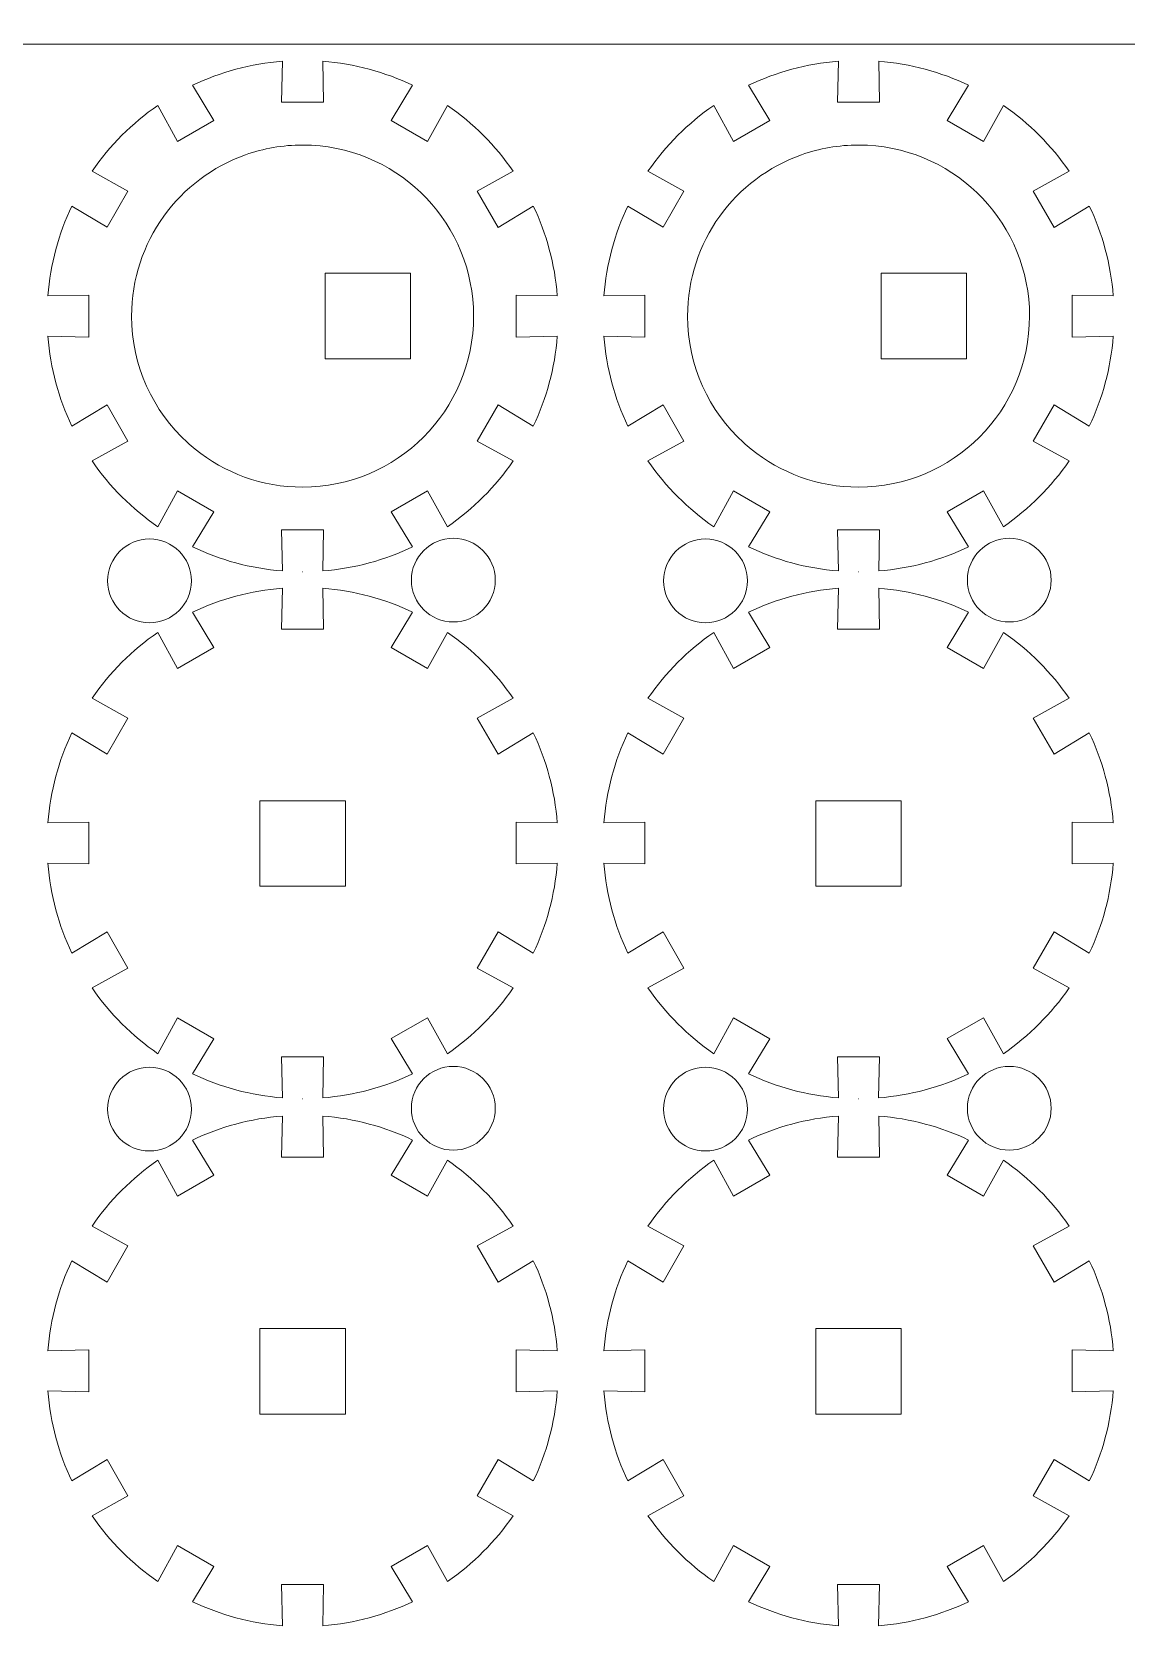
# Model space of a CAD drawing. Header units: centimetres. Extents: x -226 to -75, y 0 to 222.
# Drawn here: x -209.18 to -202.78, y 93 to 102.32 of the extents above; entities that cross this region are included whole.
import ezdxf

# ---------------------------------------------------------------- set-up
doc = ezdxf.new("R2010")
doc.units = ezdxf.units.CM
doc.header["$MEASUREMENT"] = 0
doc.layers.add('layer 1', color=7, linetype='Continuous')

msp = doc.modelspace()

# ---------------------------------------------------------------- linework, layer by layer
at = {"layer": 'layer 1', "color": 250, "lineweight": 20}
for points in [[(-225.83724, 102.24642), (-175.83724, 102.24642), (-175.83724, 132.24642), (-225.83724, 132.24642), (-225.83724, 102.24642)], [(-225.83724, 72.24642), (-175.83724, 72.24642), (-175.83724, 102.24642), (-225.83724, 102.24642), (-225.83724, 72.24642)]]:
    msp.add_lwpolyline(points, close=True, dxfattribs=at)
at = {"layer": 'layer 1', "color": 242, "lineweight": 9}
for points, knots in [([(-206.57462, 99.92507), (-206.57462, 99.92507), (-206.45211, 100.1373), (-206.45211, 100.1373), (-206.45211, 100.1373), (-206.45211, 100.1373), (-206.24622, 100.0127), (-206.24622, 100.0127), (-206.24622, 100.0127), (-206.16918, 100.1741), (-206.12056, 100.35144), (-206.10599, 100.53845), (-206.10599, 100.53845), (-206.10599, 100.53845), (-206.34595, 100.53361), (-206.34595, 100.53361), (-206.34595, 100.53361), (-206.34595, 100.53361), (-206.34595, 100.77862), (-206.34595, 100.77862), (-206.34595, 100.77862), (-206.34595, 100.77862), (-206.10599, 100.77368), (-206.10599, 100.77368), (-206.10599, 100.77368), (-206.12056, 100.96065), (-206.16914, 101.1381), (-206.24619, 101.29946), (-206.24619, 101.29946), (-206.24619, 101.29946), (-206.45214, 101.17489), (-206.45214, 101.17489), (-206.45214, 101.17489), (-206.45214, 101.17489), (-206.57466, 101.38709), (-206.57466, 101.38709), (-206.57466, 101.38709), (-206.57466, 101.38709), (-206.36409, 101.50294), (-206.36409, 101.50294), (-206.36409, 101.50294), (-206.4678, 101.65347), (-206.59833, 101.78396), (-206.74883, 101.88768), (-206.74883, 101.88768), (-206.74883, 101.88768), (-206.86478, 101.67718), (-206.86478, 101.67718), (-206.86478, 101.67718), (-206.86478, 101.67718), (-207.07695, 101.7997), (-207.07695, 101.7997), (-207.07695, 101.7997), (-207.07695, 101.7997), (-206.95231, 102.00558), (-206.95231, 102.00558), (-206.95231, 102.00558), (-207.11367, 102.08266), (-207.29112, 102.13131), (-207.47809, 102.14584), (-207.47809, 102.14584), (-207.47809, 102.14584), (-207.47326, 101.90592), (-207.47326, 101.90592), (-207.47326, 101.90592), (-207.47326, 101.90592), (-207.71822, 101.90592), (-207.71822, 101.90592), (-207.71822, 101.90592), (-207.71822, 101.90592), (-207.71332, 102.14584), (-207.71332, 102.14584), (-207.71332, 102.14584), (-207.90033, 102.13131), (-208.07771, 102.08266), (-208.2391, 102.00565), (-208.2391, 102.00565), (-208.2391, 102.00565), (-208.11454, 101.79977), (-208.11454, 101.79977), (-208.11454, 101.79977), (-208.11454, 101.79977), (-208.32673, 101.67725), (-208.32673, 101.67725), (-208.32673, 101.67725), (-208.32673, 101.67725), (-208.44258, 101.88775), (-208.44258, 101.88775), (-208.44258, 101.88775), (-208.59311, 101.78403), (-208.72364, 101.65347), (-208.82732, 101.50301), (-208.82732, 101.50301), (-208.82732, 101.50301), (-208.61689, 101.38709), (-208.61689, 101.38709), (-208.61689, 101.38709), (-208.61689, 101.38709), (-208.73934, 101.17496), (-208.73934, 101.17496), (-208.73934, 101.17496), (-208.73934, 101.17496), (-208.94526, 101.29953), (-208.94526, 101.29953), (-208.94526, 101.29953), (-209.02234, 101.13817), (-209.07095, 100.96072), (-209.08552, 100.77375), (-209.08552, 100.77375), (-209.08552, 100.77375), (-208.8456, 100.77855), (-208.8456, 100.77855), (-208.8456, 100.77855), (-208.8456, 100.77855), (-208.84556, 100.53361), (-208.84556, 100.53361), (-208.84556, 100.53361), (-208.84556, 100.53361), (-209.08552, 100.53852), (-209.08552, 100.53852), (-209.08552, 100.53852), (-209.07095, 100.35151), (-209.02234, 100.1741), (-208.94526, 100.0127), (-208.94526, 100.0127), (-208.94526, 100.0127), (-208.73941, 100.13723), (-208.73941, 100.13723), (-208.73941, 100.13723), (-208.73941, 100.13723), (-208.61689, 99.92507), (-208.61689, 99.92507), (-208.61689, 99.92507), (-208.61689, 99.92507), (-208.82736, 99.80925), (-208.82736, 99.80925), (-208.82736, 99.80925), (-208.72368, 99.65869), (-208.59315, 99.5282), (-208.44258, 99.42451), (-208.44258, 99.42451), (-208.44258, 99.42451), (-208.32677, 99.63491), (-208.32677, 99.63491), (-208.32677, 99.63491), (-208.32677, 99.63491), (-208.11457, 99.5125), (-208.11457, 99.5125), (-208.11457, 99.5125), (-208.11457, 99.5125), (-208.23914, 99.30662), (-208.23914, 99.30662), (-208.23914, 99.30662), (-208.07774, 99.2295), (-207.90036, 99.18092), (-207.71336, 99.16632), (-207.71336, 99.16632), (-207.71336, 99.16632), (-207.71822, 99.40631), (-207.71822, 99.40631), (-207.71822, 99.40631), (-207.71822, 99.40631), (-207.47326, 99.40631), (-207.47326, 99.40631), (-207.47326, 99.40631), (-207.47326, 99.40631), (-207.47812, 99.16632), (-207.47812, 99.16632), (-207.47812, 99.16632), (-207.29119, 99.18092), (-207.11374, 99.2295), (-206.95241, 99.30662), (-206.95241, 99.30662), (-206.95241, 99.30662), (-207.07691, 99.5125), (-207.07691, 99.5125), (-207.07691, 99.5125), (-207.07691, 99.5125), (-206.86475, 99.63498), (-206.86475, 99.63498), (-206.86475, 99.63498), (-206.86475, 99.63498), (-206.7489, 99.42451), (-206.7489, 99.42451), (-206.7489, 99.42451), (-206.5984, 99.5282), (-206.46787, 99.65869), (-206.36416, 99.80925), (-206.36416, 99.80925), (-206.36416, 99.80925), (-206.57462, 99.92507), (-206.57462, 99.92507)], [0, 0, 0, 0, 0.0204082, 0.0204082, 0.0204082, 0.0204082, 0.0408163, 0.0408163, 0.0408163, 0.0408163, 0.0612245, 0.0612245, 0.0612245, 0.0612245, 0.0816327, 0.0816327, 0.0816327, 0.0816327, 0.1020408, 0.1020408, 0.1020408, 0.1020408, 0.122449, 0.122449, 0.122449, 0.122449, 0.1428571, 0.1428571, 0.1428571, 0.1428571, 0.1632653, 0.1632653, 0.1632653, 0.1632653, 0.1836735, 0.1836735, 0.1836735, 0.1836735, 0.2040816, 0.2040816, 0.2040816, 0.2040816, 0.2244898, 0.2244898, 0.2244898, 0.2244898, 0.244898, 0.244898, 0.244898, 0.244898, 0.2653061, 0.2653061, 0.2653061, 0.2653061, 0.2857143, 0.2857143, 0.2857143, 0.2857143, 0.3061224, 0.3061224, 0.3061224, 0.3061224, 0.3265306, 0.3265306, 0.3265306, 0.3265306, 0.3469388, 0.3469388, 0.3469388, 0.3469388, 0.3673469, 0.3673469, 0.3673469, 0.3673469, 0.3877551, 0.3877551, 0.3877551, 0.3877551, 0.4081633, 0.4081633, 0.4081633, 0.4081633, 0.4285714, 0.4285714, 0.4285714, 0.4285714, 0.4489796, 0.4489796, 0.4489796, 0.4489796, 0.4693878, 0.4693878, 0.4693878, 0.4693878, 0.4897959, 0.4897959, 0.4897959, 0.4897959, 0.5102041, 0.5102041, 0.5102041, 0.5102041, 0.5306122, 0.5306122, 0.5306122, 0.5306122, 0.5510204, 0.5510204, 0.5510204, 0.5510204, 0.5714286, 0.5714286, 0.5714286, 0.5714286, 0.5918367, 0.5918367, 0.5918367, 0.5918367, 0.6122449, 0.6122449, 0.6122449, 0.6122449, 0.6326531, 0.6326531, 0.6326531, 0.6326531, 0.6530612, 0.6530612, 0.6530612, 0.6530612, 0.6734694, 0.6734694, 0.6734694, 0.6734694, 0.6938776, 0.6938776, 0.6938776, 0.6938776, 0.7142857, 0.7142857, 0.7142857, 0.7142857, 0.7346939, 0.7346939, 0.7346939, 0.7346939, 0.755102, 0.755102, 0.755102, 0.755102, 0.7755102, 0.7755102, 0.7755102, 0.7755102, 0.7959184, 0.7959184, 0.7959184, 0.7959184, 0.8163265, 0.8163265, 0.8163265, 0.8163265, 0.8367347, 0.8367347, 0.8367347, 0.8367347, 0.8571429, 0.8571429, 0.8571429, 0.8571429, 0.877551, 0.877551, 0.877551, 0.877551, 0.8979592, 0.8979592, 0.8979592, 0.8979592, 0.9183673, 0.9183673, 0.9183673, 0.9183673, 0.9387755, 0.9387755, 0.9387755, 0.9387755, 0.9591837, 0.9591837, 0.9591837, 0.9591837, 1, 1, 1, 1]), ([(-203.3228, 99.92507), (-203.3228, 99.92507), (-203.20029, 100.1373), (-203.20029, 100.1373), (-203.20029, 100.1373), (-203.20029, 100.1373), (-202.9944, 100.0127), (-202.9944, 100.0127), (-202.9944, 100.0127), (-202.91736, 100.1741), (-202.86874, 100.35144), (-202.85417, 100.53845), (-202.85417, 100.53845), (-202.85417, 100.53845), (-203.09413, 100.53361), (-203.09413, 100.53361), (-203.09413, 100.53361), (-203.09413, 100.53361), (-203.09413, 100.77862), (-203.09413, 100.77862), (-203.09413, 100.77862), (-203.09413, 100.77862), (-202.85417, 100.77368), (-202.85417, 100.77368), (-202.85417, 100.77368), (-202.86874, 100.96065), (-202.91732, 101.1381), (-202.99437, 101.29946), (-202.99437, 101.29946), (-202.99437, 101.29946), (-203.20032, 101.17489), (-203.20032, 101.17489), (-203.20032, 101.17489), (-203.20032, 101.17489), (-203.32284, 101.38709), (-203.32284, 101.38709), (-203.32284, 101.38709), (-203.32284, 101.38709), (-203.11227, 101.50294), (-203.11227, 101.50294), (-203.11227, 101.50294), (-203.21598, 101.65347), (-203.34651, 101.78396), (-203.49701, 101.88768), (-203.49701, 101.88768), (-203.49701, 101.88768), (-203.61296, 101.67718), (-203.61296, 101.67718), (-203.61296, 101.67718), (-203.61296, 101.67718), (-203.82513, 101.7997), (-203.82513, 101.7997), (-203.82513, 101.7997), (-203.82513, 101.7997), (-203.70049, 102.00558), (-203.70049, 102.00558), (-203.70049, 102.00558), (-203.86185, 102.08266), (-204.0393, 102.13131), (-204.22627, 102.14584), (-204.22627, 102.14584), (-204.22627, 102.14584), (-204.22144, 101.90592), (-204.22144, 101.90592), (-204.22144, 101.90592), (-204.22144, 101.90592), (-204.4664, 101.90592), (-204.4664, 101.90592), (-204.4664, 101.90592), (-204.4664, 101.90592), (-204.4615, 102.14584), (-204.4615, 102.14584), (-204.4615, 102.14584), (-204.64851, 102.13131), (-204.82589, 102.08266), (-204.98728, 102.00565), (-204.98728, 102.00565), (-204.98728, 102.00565), (-204.86272, 101.79977), (-204.86272, 101.79977), (-204.86272, 101.79977), (-204.86272, 101.79977), (-205.07491, 101.67725), (-205.07491, 101.67725), (-205.07491, 101.67725), (-205.07491, 101.67725), (-205.19076, 101.88775), (-205.19076, 101.88775), (-205.19076, 101.88775), (-205.34129, 101.78403), (-205.47182, 101.65347), (-205.5755, 101.50301), (-205.5755, 101.50301), (-205.5755, 101.50301), (-205.36507, 101.38709), (-205.36507, 101.38709), (-205.36507, 101.38709), (-205.36507, 101.38709), (-205.48752, 101.17496), (-205.48752, 101.17496), (-205.48752, 101.17496), (-205.48752, 101.17496), (-205.69344, 101.29953), (-205.69344, 101.29953), (-205.69344, 101.29953), (-205.77052, 101.13817), (-205.81913, 100.96072), (-205.8337, 100.77375), (-205.8337, 100.77375), (-205.8337, 100.77375), (-205.59378, 100.77855), (-205.59378, 100.77855), (-205.59378, 100.77855), (-205.59378, 100.77855), (-205.59374, 100.53361), (-205.59374, 100.53361), (-205.59374, 100.53361), (-205.59374, 100.53361), (-205.8337, 100.53852), (-205.8337, 100.53852), (-205.8337, 100.53852), (-205.81913, 100.35151), (-205.77052, 100.1741), (-205.69344, 100.0127), (-205.69344, 100.0127), (-205.69344, 100.0127), (-205.48759, 100.13723), (-205.48759, 100.13723), (-205.48759, 100.13723), (-205.48759, 100.13723), (-205.36507, 99.92507), (-205.36507, 99.92507), (-205.36507, 99.92507), (-205.36507, 99.92507), (-205.57554, 99.80925), (-205.57554, 99.80925), (-205.57554, 99.80925), (-205.47186, 99.65869), (-205.34133, 99.5282), (-205.19076, 99.42451), (-205.19076, 99.42451), (-205.19076, 99.42451), (-205.07495, 99.63491), (-205.07495, 99.63491), (-205.07495, 99.63491), (-205.07495, 99.63491), (-204.86275, 99.5125), (-204.86275, 99.5125), (-204.86275, 99.5125), (-204.86275, 99.5125), (-204.98732, 99.30662), (-204.98732, 99.30662), (-204.98732, 99.30662), (-204.82592, 99.2295), (-204.64854, 99.18092), (-204.46154, 99.16632), (-204.46154, 99.16632), (-204.46154, 99.16632), (-204.4664, 99.40631), (-204.4664, 99.40631), (-204.4664, 99.40631), (-204.4664, 99.40631), (-204.22144, 99.40631), (-204.22144, 99.40631), (-204.22144, 99.40631), (-204.22144, 99.40631), (-204.2263, 99.16632), (-204.2263, 99.16632), (-204.2263, 99.16632), (-204.03937, 99.18092), (-203.86192, 99.2295), (-203.70059, 99.30662), (-203.70059, 99.30662), (-203.70059, 99.30662), (-203.82509, 99.5125), (-203.82509, 99.5125), (-203.82509, 99.5125), (-203.82509, 99.5125), (-203.61293, 99.63498), (-203.61293, 99.63498), (-203.61293, 99.63498), (-203.61293, 99.63498), (-203.49708, 99.42451), (-203.49708, 99.42451), (-203.49708, 99.42451), (-203.34658, 99.5282), (-203.21605, 99.65869), (-203.11234, 99.80925), (-203.11234, 99.80925), (-203.11234, 99.80925), (-203.3228, 99.92507), (-203.3228, 99.92507)], [0, 0, 0, 0, 0.0204082, 0.0204082, 0.0204082, 0.0204082, 0.0408163, 0.0408163, 0.0408163, 0.0408163, 0.0612245, 0.0612245, 0.0612245, 0.0612245, 0.0816327, 0.0816327, 0.0816327, 0.0816327, 0.1020408, 0.1020408, 0.1020408, 0.1020408, 0.122449, 0.122449, 0.122449, 0.122449, 0.1428571, 0.1428571, 0.1428571, 0.1428571, 0.1632653, 0.1632653, 0.1632653, 0.1632653, 0.1836735, 0.1836735, 0.1836735, 0.1836735, 0.2040816, 0.2040816, 0.2040816, 0.2040816, 0.2244898, 0.2244898, 0.2244898, 0.2244898, 0.244898, 0.244898, 0.244898, 0.244898, 0.2653061, 0.2653061, 0.2653061, 0.2653061, 0.2857143, 0.2857143, 0.2857143, 0.2857143, 0.3061224, 0.3061224, 0.3061224, 0.3061224, 0.3265306, 0.3265306, 0.3265306, 0.3265306, 0.3469388, 0.3469388, 0.3469388, 0.3469388, 0.3673469, 0.3673469, 0.3673469, 0.3673469, 0.3877551, 0.3877551, 0.3877551, 0.3877551, 0.4081633, 0.4081633, 0.4081633, 0.4081633, 0.4285714, 0.4285714, 0.4285714, 0.4285714, 0.4489796, 0.4489796, 0.4489796, 0.4489796, 0.4693878, 0.4693878, 0.4693878, 0.4693878, 0.4897959, 0.4897959, 0.4897959, 0.4897959, 0.5102041, 0.5102041, 0.5102041, 0.5102041, 0.5306122, 0.5306122, 0.5306122, 0.5306122, 0.5510204, 0.5510204, 0.5510204, 0.5510204, 0.5714286, 0.5714286, 0.5714286, 0.5714286, 0.5918367, 0.5918367, 0.5918367, 0.5918367, 0.6122449, 0.6122449, 0.6122449, 0.6122449, 0.6326531, 0.6326531, 0.6326531, 0.6326531, 0.6530612, 0.6530612, 0.6530612, 0.6530612, 0.6734694, 0.6734694, 0.6734694, 0.6734694, 0.6938776, 0.6938776, 0.6938776, 0.6938776, 0.7142857, 0.7142857, 0.7142857, 0.7142857, 0.7346939, 0.7346939, 0.7346939, 0.7346939, 0.755102, 0.755102, 0.755102, 0.755102, 0.7755102, 0.7755102, 0.7755102, 0.7755102, 0.7959184, 0.7959184, 0.7959184, 0.7959184, 0.8163265, 0.8163265, 0.8163265, 0.8163265, 0.8367347, 0.8367347, 0.8367347, 0.8367347, 0.8571429, 0.8571429, 0.8571429, 0.8571429, 0.877551, 0.877551, 0.877551, 0.877551, 0.8979592, 0.8979592, 0.8979592, 0.8979592, 0.9183673, 0.9183673, 0.9183673, 0.9183673, 0.9387755, 0.9387755, 0.9387755, 0.9387755, 0.9591837, 0.9591837, 0.9591837, 0.9591837, 1, 1, 1, 1]), ([(-206.59567, 100.65611), (-206.59567, 101.19071), (-207.01519, 101.62735), (-207.54298, 101.65475), (-207.54298, 101.65475), (-207.56043, 101.65565), (-207.57799, 101.65613), (-207.59566, 101.65613), (-207.59566, 101.65613), (-207.71259, 101.65613), (-207.82479, 101.636), (-207.92909, 101.59912), (-207.92909, 101.59912), (-208.31744, 101.46181), (-208.59568, 101.09146), (-208.59568, 100.65611), (-208.59568, 100.65611), (-208.59568, 100.36345), (-208.46994, 100.10015), (-208.26955, 99.91728), (-208.26955, 99.91728), (-208.25466, 99.90369), (-208.23933, 99.89059), (-208.22364, 99.87791), (-208.22364, 99.87791), (-208.05198, 99.73921), (-207.83355, 99.65609), (-207.59566, 99.65609), (-207.59566, 99.65609), (-207.04338, 99.65609), (-206.59567, 100.10384), (-206.59567, 100.65611)], [0, 0, 0, 0, 0.1111111, 0.1111111, 0.1111111, 0.1111111, 0.2222222, 0.2222222, 0.2222222, 0.2222222, 0.3333333, 0.3333333, 0.3333333, 0.3333333, 0.4444444, 0.4444444, 0.4444444, 0.4444444, 0.5555556, 0.5555556, 0.5555556, 0.5555556, 0.6666667, 0.6666667, 0.6666667, 0.6666667, 0.7777778, 0.7777778, 0.7777778, 0.7777778, 1, 1, 1, 1]), ([(-203.34385, 100.65611), (-203.34385, 101.19071), (-203.76337, 101.62735), (-204.29115, 101.65475), (-204.29115, 101.65475), (-204.3086, 101.65565), (-204.32616, 101.65613), (-204.34383, 101.65613), (-204.34383, 101.65613), (-204.46076, 101.65613), (-204.57297, 101.63599), (-204.67727, 101.59911), (-204.67727, 101.59911), (-205.06561, 101.46179), (-205.34385, 101.09146), (-205.34385, 100.65611), (-205.34385, 100.65611), (-205.34385, 100.36345), (-205.21811, 100.10015), (-205.01772, 99.91728), (-205.01772, 99.91728), (-205.00283, 99.90369), (-204.9875, 99.89059), (-204.97181, 99.87791), (-204.97181, 99.87791), (-204.80015, 99.73921), (-204.58172, 99.65609), (-204.34383, 99.65609), (-204.34383, 99.65609), (-203.79156, 99.65609), (-203.34385, 100.10384), (-203.34385, 100.65611)], [0, 0, 0, 0, 0.1111111, 0.1111111, 0.1111111, 0.1111111, 0.2222222, 0.2222222, 0.2222222, 0.2222222, 0.3333333, 0.3333333, 0.3333333, 0.3333333, 0.4444444, 0.4444444, 0.4444444, 0.4444444, 0.5555556, 0.5555556, 0.5555556, 0.5555556, 0.6666667, 0.6666667, 0.6666667, 0.6666667, 0.7777778, 0.7777778, 0.7777778, 0.7777778, 1, 1, 1, 1]), ([(-206.95906, 99.11264), (-206.95906, 99.24775), (-206.8491, 99.35764), (-206.71406, 99.35764), (-206.71406, 99.35764), (-206.57895, 99.35764), (-206.46902, 99.24775), (-206.46902, 99.11264), (-206.46902, 99.11264), (-206.46902, 98.97756), (-206.57895, 98.86767), (-206.71406, 98.86767), (-206.71406, 98.86767), (-206.8491, 98.86767), (-206.95906, 98.97756), (-206.95906, 99.11264)], [0, 0, 0, 0, 0.2, 0.2, 0.2, 0.2, 0.4, 0.4, 0.4, 0.4, 0.6, 0.6, 0.6, 0.6, 1, 1, 1, 1]), ([(-203.70724, 99.11264), (-203.70724, 99.24775), (-203.59728, 99.35764), (-203.46224, 99.35764), (-203.46224, 99.35764), (-203.32712, 99.35764), (-203.2172, 99.24775), (-203.2172, 99.11264), (-203.2172, 99.11264), (-203.2172, 98.97756), (-203.32712, 98.86767), (-203.46224, 98.86767), (-203.46224, 98.86767), (-203.59728, 98.86767), (-203.70724, 98.97756), (-203.70724, 99.11264)], [0, 0, 0, 0, 0.2, 0.2, 0.2, 0.2, 0.4, 0.4, 0.4, 0.4, 0.6, 0.6, 0.6, 0.6, 1, 1, 1, 1]), ([(-208.73591, 99.10795), (-208.73591, 99.24303), (-208.62595, 99.35292), (-208.49083, 99.35292), (-208.49083, 99.35292), (-208.35579, 99.35292), (-208.24586, 99.24303), (-208.24586, 99.10795), (-208.24586, 99.10795), (-208.24586, 98.97284), (-208.35579, 98.86295), (-208.49083, 98.86295), (-208.49083, 98.86295), (-208.62595, 98.86295), (-208.73591, 98.97284), (-208.73591, 99.10795)], [0, 0, 0, 0, 0.2, 0.2, 0.2, 0.2, 0.4, 0.4, 0.4, 0.4, 0.6, 0.6, 0.6, 0.6, 1, 1, 1, 1]), ([(-205.48408, 99.10795), (-205.48408, 99.24303), (-205.37412, 99.35292), (-205.23901, 99.35292), (-205.23901, 99.35292), (-205.10396, 99.35292), (-204.99404, 99.24303), (-204.99404, 99.10795), (-204.99404, 99.10795), (-204.99404, 98.97284), (-205.10396, 98.86295), (-205.23901, 98.86295), (-205.23901, 98.86295), (-205.37412, 98.86295), (-205.48408, 98.97284), (-205.48408, 99.10795)], [0, 0, 0, 0, 0.2, 0.2, 0.2, 0.2, 0.4, 0.4, 0.4, 0.4, 0.6, 0.6, 0.6, 0.6, 1, 1, 1, 1]), ([(-207.59641, 99.16132), (-207.59641, 99.16132), (-207.5957, 99.16132), (-207.5957, 99.16132), (-207.5957, 99.16132), (-207.5957, 99.16132), (-207.59503, 99.16132), (-207.59503, 99.16132), (-207.59503, 99.16132), (-207.59503, 99.16132), (-207.59641, 99.16132), (-207.59641, 99.16132)], [0, 0, 0, 0, 0.25, 0.25, 0.25, 0.25, 0.5, 0.5, 0.5, 0.5, 1, 1, 1, 1]), ([(-204.34458, 99.16132), (-204.34458, 99.16132), (-204.34388, 99.16132), (-204.34388, 99.16132), (-204.34388, 99.16132), (-204.34388, 99.16132), (-204.34321, 99.16132), (-204.34321, 99.16132), (-204.34321, 99.16132), (-204.34321, 99.16132), (-204.34458, 99.16132), (-204.34458, 99.16132)], [0, 0, 0, 0, 0.25, 0.25, 0.25, 0.25, 0.5, 0.5, 0.5, 0.5, 1, 1, 1, 1]), ([(-208.3267, 96.55424), (-208.3267, 96.55424), (-208.11454, 96.43172), (-208.11454, 96.43172), (-208.11454, 96.43172), (-208.11454, 96.43172), (-208.23914, 96.22584), (-208.23914, 96.22584), (-208.23914, 96.22584), (-208.07774, 96.14879), (-207.90033, 96.10018), (-207.71332, 96.08561), (-207.71332, 96.08561), (-207.71332, 96.08561), (-207.71823, 96.32557), (-207.71823, 96.32557), (-207.71823, 96.32557), (-207.71823, 96.32557), (-207.47322, 96.32557), (-207.47322, 96.32557), (-207.47322, 96.32557), (-207.47322, 96.32557), (-207.47816, 96.08561), (-207.47816, 96.08561), (-207.47816, 96.08561), (-207.29115, 96.10018), (-207.11374, 96.14876), (-206.95238, 96.2258), (-206.95238, 96.2258), (-206.95238, 96.2258), (-207.07688, 96.43176), (-207.07688, 96.43176), (-207.07688, 96.43176), (-207.07688, 96.43176), (-206.86475, 96.55428), (-206.86475, 96.55428), (-206.86475, 96.55428), (-206.86475, 96.55428), (-206.7489, 96.3437), (-206.7489, 96.3437), (-206.7489, 96.3437), (-206.59837, 96.44742), (-206.46788, 96.57795), (-206.36409, 96.72844), (-206.36409, 96.72844), (-206.36409, 96.72844), (-206.57466, 96.8444), (-206.57466, 96.8444), (-206.57466, 96.8444), (-206.57466, 96.8444), (-206.45214, 97.05656), (-206.45214, 97.05656), (-206.45214, 97.05656), (-206.45214, 97.05656), (-206.24619, 96.93192), (-206.24619, 96.93192), (-206.24619, 96.93192), (-206.16918, 97.09328), (-206.12053, 97.27073), (-206.10593, 97.4577), (-206.10593, 97.4577), (-206.10593, 97.4577), (-206.34592, 97.45287), (-206.34592, 97.45287), (-206.34592, 97.45287), (-206.34592, 97.45287), (-206.34592, 97.69784), (-206.34592, 97.69784), (-206.34592, 97.69784), (-206.34592, 97.69784), (-206.10593, 97.69294), (-206.10593, 97.69294), (-206.10593, 97.69294), (-206.12053, 97.87994), (-206.16911, 98.05732), (-206.24619, 98.21872), (-206.24619, 98.21872), (-206.24619, 98.21872), (-206.45207, 98.09415), (-206.45207, 98.09415), (-206.45207, 98.09415), (-206.45207, 98.09415), (-206.57459, 98.30635), (-206.57459, 98.30635), (-206.57459, 98.30635), (-206.57459, 98.30635), (-206.36409, 98.4222), (-206.36409, 98.4222), (-206.36409, 98.4222), (-206.46781, 98.57273), (-206.5983, 98.70326), (-206.74883, 98.80694), (-206.74883, 98.80694), (-206.74883, 98.80694), (-206.86475, 98.59651), (-206.86475, 98.59651), (-206.86475, 98.59651), (-206.86475, 98.59651), (-207.07688, 98.71896), (-207.07688, 98.71896), (-207.07688, 98.71896), (-207.07688, 98.71896), (-206.95231, 98.92487), (-206.95231, 98.92487), (-206.95231, 98.92487), (-207.11367, 99.00195), (-207.29112, 99.05057), (-207.47809, 99.06514), (-207.47809, 99.06514), (-207.47809, 99.06514), (-207.47322, 98.82521), (-207.47322, 98.82521), (-207.47322, 98.82521), (-207.47322, 98.82521), (-207.71823, 98.82518), (-207.71823, 98.82518), (-207.71823, 98.82518), (-207.71823, 98.82518), (-207.71325, 99.06514), (-207.71325, 99.06514), (-207.71325, 99.06514), (-207.90026, 99.05057), (-208.07767, 99.00195), (-208.23907, 98.92487), (-208.23907, 98.92487), (-208.23907, 98.92487), (-208.11454, 98.71903), (-208.11454, 98.71903), (-208.11454, 98.71903), (-208.11454, 98.71903), (-208.3267, 98.59651), (-208.3267, 98.59651), (-208.3267, 98.59651), (-208.3267, 98.59651), (-208.44252, 98.80697), (-208.44252, 98.80697), (-208.44252, 98.80697), (-208.59308, 98.70329), (-208.72364, 98.57276), (-208.82733, 98.4222), (-208.82733, 98.4222), (-208.82733, 98.4222), (-208.61693, 98.30638), (-208.61693, 98.30638), (-208.61693, 98.30638), (-208.61693, 98.30638), (-208.73934, 98.09419), (-208.73934, 98.09419), (-208.73934, 98.09419), (-208.73934, 98.09419), (-208.94522, 98.21875), (-208.94522, 98.21875), (-208.94522, 98.21875), (-209.02227, 98.05736), (-209.07092, 97.87998), (-209.08545, 97.69297), (-209.08545, 97.69297), (-209.08545, 97.69297), (-208.84553, 97.69784), (-208.84553, 97.69784), (-208.84553, 97.69784), (-208.84553, 97.69784), (-208.84553, 97.45287), (-208.84553, 97.45287), (-208.84553, 97.45287), (-208.84553, 97.45287), (-209.08545, 97.45774), (-209.08545, 97.45774), (-209.08545, 97.45774), (-209.07092, 97.2708), (-209.02227, 97.09336), (-208.94522, 96.93203), (-208.94522, 96.93203), (-208.94522, 96.93203), (-208.73934, 97.05653), (-208.73934, 97.05653), (-208.73934, 97.05653), (-208.73934, 97.05653), (-208.61686, 96.84436), (-208.61686, 96.84436), (-208.61686, 96.84436), (-208.61686, 96.84436), (-208.82733, 96.72851), (-208.82733, 96.72851), (-208.82733, 96.72851), (-208.72364, 96.57802), (-208.59308, 96.44749), (-208.44259, 96.34377), (-208.44259, 96.34377), (-208.44259, 96.34377), (-208.3267, 96.55424), (-208.3267, 96.55424)], [0, 0, 0, 0, 0.0204082, 0.0204082, 0.0204082, 0.0204082, 0.0408163, 0.0408163, 0.0408163, 0.0408163, 0.0612245, 0.0612245, 0.0612245, 0.0612245, 0.0816327, 0.0816327, 0.0816327, 0.0816327, 0.1020408, 0.1020408, 0.1020408, 0.1020408, 0.122449, 0.122449, 0.122449, 0.122449, 0.1428571, 0.1428571, 0.1428571, 0.1428571, 0.1632653, 0.1632653, 0.1632653, 0.1632653, 0.1836735, 0.1836735, 0.1836735, 0.1836735, 0.2040816, 0.2040816, 0.2040816, 0.2040816, 0.2244898, 0.2244898, 0.2244898, 0.2244898, 0.244898, 0.244898, 0.244898, 0.244898, 0.2653061, 0.2653061, 0.2653061, 0.2653061, 0.2857143, 0.2857143, 0.2857143, 0.2857143, 0.3061224, 0.3061224, 0.3061224, 0.3061224, 0.3265306, 0.3265306, 0.3265306, 0.3265306, 0.3469388, 0.3469388, 0.3469388, 0.3469388, 0.3673469, 0.3673469, 0.3673469, 0.3673469, 0.3877551, 0.3877551, 0.3877551, 0.3877551, 0.4081633, 0.4081633, 0.4081633, 0.4081633, 0.4285714, 0.4285714, 0.4285714, 0.4285714, 0.4489796, 0.4489796, 0.4489796, 0.4489796, 0.4693878, 0.4693878, 0.4693878, 0.4693878, 0.4897959, 0.4897959, 0.4897959, 0.4897959, 0.5102041, 0.5102041, 0.5102041, 0.5102041, 0.5306122, 0.5306122, 0.5306122, 0.5306122, 0.5510204, 0.5510204, 0.5510204, 0.5510204, 0.5714286, 0.5714286, 0.5714286, 0.5714286, 0.5918367, 0.5918367, 0.5918367, 0.5918367, 0.6122449, 0.6122449, 0.6122449, 0.6122449, 0.6326531, 0.6326531, 0.6326531, 0.6326531, 0.6530612, 0.6530612, 0.6530612, 0.6530612, 0.6734694, 0.6734694, 0.6734694, 0.6734694, 0.6938776, 0.6938776, 0.6938776, 0.6938776, 0.7142857, 0.7142857, 0.7142857, 0.7142857, 0.7346939, 0.7346939, 0.7346939, 0.7346939, 0.755102, 0.755102, 0.755102, 0.755102, 0.7755102, 0.7755102, 0.7755102, 0.7755102, 0.7959184, 0.7959184, 0.7959184, 0.7959184, 0.8163265, 0.8163265, 0.8163265, 0.8163265, 0.8367347, 0.8367347, 0.8367347, 0.8367347, 0.8571429, 0.8571429, 0.8571429, 0.8571429, 0.877551, 0.877551, 0.877551, 0.877551, 0.8979592, 0.8979592, 0.8979592, 0.8979592, 0.9183673, 0.9183673, 0.9183673, 0.9183673, 0.9387755, 0.9387755, 0.9387755, 0.9387755, 0.9591837, 0.9591837, 0.9591837, 0.9591837, 1, 1, 1, 1]), ([(-205.07487, 96.55424), (-205.07487, 96.55424), (-204.86271, 96.43172), (-204.86271, 96.43172), (-204.86271, 96.43172), (-204.86271, 96.43172), (-204.98731, 96.22584), (-204.98731, 96.22584), (-204.98731, 96.22584), (-204.82592, 96.14879), (-204.64851, 96.10018), (-204.4615, 96.08561), (-204.4615, 96.08561), (-204.4615, 96.08561), (-204.4664, 96.32557), (-204.4664, 96.32557), (-204.4664, 96.32557), (-204.4664, 96.32557), (-204.2214, 96.32557), (-204.2214, 96.32557), (-204.2214, 96.32557), (-204.2214, 96.32557), (-204.22634, 96.08561), (-204.22634, 96.08561), (-204.22634, 96.08561), (-204.03933, 96.10018), (-203.86192, 96.14876), (-203.70056, 96.2258), (-203.70056, 96.2258), (-203.70056, 96.2258), (-203.82505, 96.43176), (-203.82505, 96.43176), (-203.82505, 96.43176), (-203.82505, 96.43176), (-203.61293, 96.55428), (-203.61293, 96.55428), (-203.61293, 96.55428), (-203.61293, 96.55428), (-203.49708, 96.3437), (-203.49708, 96.3437), (-203.49708, 96.3437), (-203.34655, 96.44742), (-203.21605, 96.57795), (-203.11227, 96.72844), (-203.11227, 96.72844), (-203.11227, 96.72844), (-203.32284, 96.8444), (-203.32284, 96.8444), (-203.32284, 96.8444), (-203.32284, 96.8444), (-203.20032, 97.05656), (-203.20032, 97.05656), (-203.20032, 97.05656), (-203.20032, 97.05656), (-202.99437, 96.93192), (-202.99437, 96.93192), (-202.99437, 96.93192), (-202.91736, 97.09328), (-202.86871, 97.27073), (-202.8541, 97.4577), (-202.8541, 97.4577), (-202.8541, 97.4577), (-203.0941, 97.45287), (-203.0941, 97.45287), (-203.0941, 97.45287), (-203.0941, 97.45287), (-203.0941, 97.69784), (-203.0941, 97.69784), (-203.0941, 97.69784), (-203.0941, 97.69784), (-202.8541, 97.69294), (-202.8541, 97.69294), (-202.8541, 97.69294), (-202.86871, 97.87994), (-202.91729, 98.05732), (-202.99437, 98.21872), (-202.99437, 98.21872), (-202.99437, 98.21872), (-203.20025, 98.09415), (-203.20025, 98.09415), (-203.20025, 98.09415), (-203.20025, 98.09415), (-203.32277, 98.30635), (-203.32277, 98.30635), (-203.32277, 98.30635), (-203.32277, 98.30635), (-203.11227, 98.4222), (-203.11227, 98.4222), (-203.11227, 98.4222), (-203.21598, 98.57273), (-203.34647, 98.70326), (-203.497, 98.80694), (-203.497, 98.80694), (-203.497, 98.80694), (-203.61293, 98.59651), (-203.61293, 98.59651), (-203.61293, 98.59651), (-203.61293, 98.59651), (-203.82505, 98.71896), (-203.82505, 98.71896), (-203.82505, 98.71896), (-203.82505, 98.71896), (-203.70049, 98.92487), (-203.70049, 98.92487), (-203.70049, 98.92487), (-203.86185, 99.00195), (-204.03929, 99.05057), (-204.22627, 99.06514), (-204.22627, 99.06514), (-204.22627, 99.06514), (-204.2214, 98.82521), (-204.2214, 98.82521), (-204.2214, 98.82521), (-204.2214, 98.82521), (-204.4664, 98.82518), (-204.4664, 98.82518), (-204.4664, 98.82518), (-204.4664, 98.82518), (-204.46143, 99.06514), (-204.46143, 99.06514), (-204.46143, 99.06514), (-204.64844, 99.05057), (-204.82585, 99.00195), (-204.98724, 98.92487), (-204.98724, 98.92487), (-204.98724, 98.92487), (-204.86271, 98.71903), (-204.86271, 98.71903), (-204.86271, 98.71903), (-204.86271, 98.71903), (-205.07487, 98.59651), (-205.07487, 98.59651), (-205.07487, 98.59651), (-205.07487, 98.59651), (-205.19069, 98.80697), (-205.19069, 98.80697), (-205.19069, 98.80697), (-205.34126, 98.70329), (-205.47182, 98.57276), (-205.5755, 98.4222), (-205.5755, 98.4222), (-205.5755, 98.4222), (-205.3651, 98.30638), (-205.3651, 98.30638), (-205.3651, 98.30638), (-205.3651, 98.30638), (-205.48752, 98.09419), (-205.48752, 98.09419), (-205.48752, 98.09419), (-205.48752, 98.09419), (-205.6934, 98.21875), (-205.6934, 98.21875), (-205.6934, 98.21875), (-205.77045, 98.05736), (-205.81909, 97.87998), (-205.83363, 97.69297), (-205.83363, 97.69297), (-205.83363, 97.69297), (-205.5937, 97.69784), (-205.5937, 97.69784), (-205.5937, 97.69784), (-205.5937, 97.69784), (-205.5937, 97.45287), (-205.5937, 97.45287), (-205.5937, 97.45287), (-205.5937, 97.45287), (-205.83363, 97.45774), (-205.83363, 97.45774), (-205.83363, 97.45774), (-205.81909, 97.2708), (-205.77045, 97.09336), (-205.6934, 96.93203), (-205.6934, 96.93203), (-205.6934, 96.93203), (-205.48752, 97.05653), (-205.48752, 97.05653), (-205.48752, 97.05653), (-205.48752, 97.05653), (-205.36503, 96.84436), (-205.36503, 96.84436), (-205.36503, 96.84436), (-205.36503, 96.84436), (-205.5755, 96.72851), (-205.5755, 96.72851), (-205.5755, 96.72851), (-205.47182, 96.57802), (-205.34126, 96.44749), (-205.19076, 96.34377), (-205.19076, 96.34377), (-205.19076, 96.34377), (-205.07487, 96.55424), (-205.07487, 96.55424)], [0, 0, 0, 0, 0.0204082, 0.0204082, 0.0204082, 0.0204082, 0.0408163, 0.0408163, 0.0408163, 0.0408163, 0.0612245, 0.0612245, 0.0612245, 0.0612245, 0.0816327, 0.0816327, 0.0816327, 0.0816327, 0.1020408, 0.1020408, 0.1020408, 0.1020408, 0.122449, 0.122449, 0.122449, 0.122449, 0.1428571, 0.1428571, 0.1428571, 0.1428571, 0.1632653, 0.1632653, 0.1632653, 0.1632653, 0.1836735, 0.1836735, 0.1836735, 0.1836735, 0.2040816, 0.2040816, 0.2040816, 0.2040816, 0.2244898, 0.2244898, 0.2244898, 0.2244898, 0.244898, 0.244898, 0.244898, 0.244898, 0.2653061, 0.2653061, 0.2653061, 0.2653061, 0.2857143, 0.2857143, 0.2857143, 0.2857143, 0.3061224, 0.3061224, 0.3061224, 0.3061224, 0.3265306, 0.3265306, 0.3265306, 0.3265306, 0.3469388, 0.3469388, 0.3469388, 0.3469388, 0.3673469, 0.3673469, 0.3673469, 0.3673469, 0.3877551, 0.3877551, 0.3877551, 0.3877551, 0.4081633, 0.4081633, 0.4081633, 0.4081633, 0.4285714, 0.4285714, 0.4285714, 0.4285714, 0.4489796, 0.4489796, 0.4489796, 0.4489796, 0.4693878, 0.4693878, 0.4693878, 0.4693878, 0.4897959, 0.4897959, 0.4897959, 0.4897959, 0.5102041, 0.5102041, 0.5102041, 0.5102041, 0.5306122, 0.5306122, 0.5306122, 0.5306122, 0.5510204, 0.5510204, 0.5510204, 0.5510204, 0.5714286, 0.5714286, 0.5714286, 0.5714286, 0.5918367, 0.5918367, 0.5918367, 0.5918367, 0.6122449, 0.6122449, 0.6122449, 0.6122449, 0.6326531, 0.6326531, 0.6326531, 0.6326531, 0.6530612, 0.6530612, 0.6530612, 0.6530612, 0.6734694, 0.6734694, 0.6734694, 0.6734694, 0.6938776, 0.6938776, 0.6938776, 0.6938776, 0.7142857, 0.7142857, 0.7142857, 0.7142857, 0.7346939, 0.7346939, 0.7346939, 0.7346939, 0.755102, 0.755102, 0.755102, 0.755102, 0.7755102, 0.7755102, 0.7755102, 0.7755102, 0.7959184, 0.7959184, 0.7959184, 0.7959184, 0.8163265, 0.8163265, 0.8163265, 0.8163265, 0.8367347, 0.8367347, 0.8367347, 0.8367347, 0.8571429, 0.8571429, 0.8571429, 0.8571429, 0.877551, 0.877551, 0.877551, 0.877551, 0.8979592, 0.8979592, 0.8979592, 0.8979592, 0.9183673, 0.9183673, 0.9183673, 0.9183673, 0.9387755, 0.9387755, 0.9387755, 0.9387755, 0.9591837, 0.9591837, 0.9591837, 0.9591837, 1, 1, 1, 1]), ([(-208.73591, 96.02001), (-208.73591, 96.15509), (-208.62595, 96.26502), (-208.49083, 96.26502), (-208.49083, 96.26502), (-208.35579, 96.26502), (-208.24586, 96.15509), (-208.24586, 96.02001), (-208.24586, 96.02001), (-208.24586, 95.88493), (-208.35579, 95.77501), (-208.49083, 95.77501), (-208.49083, 95.77501), (-208.62595, 95.77501), (-208.73591, 95.88493), (-208.73591, 96.02001)], [0, 0, 0, 0, 0.2, 0.2, 0.2, 0.2, 0.4, 0.4, 0.4, 0.4, 0.6, 0.6, 0.6, 0.6, 1, 1, 1, 1]), ([(-206.95906, 96.02473), (-206.95906, 96.15981), (-206.8491, 96.26974), (-206.71406, 96.26974), (-206.71406, 96.26974), (-206.57895, 96.26974), (-206.46902, 96.15981), (-206.46902, 96.02473), (-206.46902, 96.02473), (-206.46902, 95.88965), (-206.57895, 95.77973), (-206.71406, 95.77973), (-206.71406, 95.77973), (-206.8491, 95.77973), (-206.95906, 95.88965), (-206.95906, 96.02473)], [0, 0, 0, 0, 0.2, 0.2, 0.2, 0.2, 0.4, 0.4, 0.4, 0.4, 0.6, 0.6, 0.6, 0.6, 1, 1, 1, 1]), ([(-205.48408, 96.02001), (-205.48408, 96.15509), (-205.37412, 96.26502), (-205.23901, 96.26502), (-205.23901, 96.26502), (-205.10396, 96.26502), (-204.99404, 96.15509), (-204.99404, 96.02001), (-204.99404, 96.02001), (-204.99404, 95.88493), (-205.10396, 95.77501), (-205.23901, 95.77501), (-205.23901, 95.77501), (-205.37412, 95.77501), (-205.48408, 95.88493), (-205.48408, 96.02001)], [0, 0, 0, 0, 0.2, 0.2, 0.2, 0.2, 0.4, 0.4, 0.4, 0.4, 0.6, 0.6, 0.6, 0.6, 1, 1, 1, 1]), ([(-203.70724, 96.02473), (-203.70724, 96.15981), (-203.59728, 96.26974), (-203.46224, 96.26974), (-203.46224, 96.26974), (-203.32712, 96.26974), (-203.2172, 96.15981), (-203.2172, 96.02473), (-203.2172, 96.02473), (-203.2172, 95.88965), (-203.32712, 95.77973), (-203.46224, 95.77973), (-203.46224, 95.77973), (-203.59728, 95.77973), (-203.70724, 95.88965), (-203.70724, 96.02473)], [0, 0, 0, 0, 0.2, 0.2, 0.2, 0.2, 0.4, 0.4, 0.4, 0.4, 0.6, 0.6, 0.6, 0.6, 1, 1, 1, 1]), ([(-207.59641, 96.08058), (-207.59641, 96.08058), (-207.5957, 96.08058), (-207.5957, 96.08058), (-207.5957, 96.08058), (-207.5957, 96.08058), (-207.59503, 96.08058), (-207.59503, 96.08058), (-207.59503, 96.08058), (-207.59503, 96.08058), (-207.59641, 96.08058), (-207.59641, 96.08058)], [0, 0, 0, 0, 0.25, 0.25, 0.25, 0.25, 0.5, 0.5, 0.5, 0.5, 1, 1, 1, 1]), ([(-204.34458, 96.08058), (-204.34458, 96.08058), (-204.34388, 96.08058), (-204.34388, 96.08058), (-204.34388, 96.08058), (-204.34388, 96.08058), (-204.34321, 96.08058), (-204.34321, 96.08058), (-204.34321, 96.08058), (-204.34321, 96.08058), (-204.34458, 96.08058), (-204.34458, 96.08058)], [0, 0, 0, 0, 0.25, 0.25, 0.25, 0.25, 0.5, 0.5, 0.5, 0.5, 1, 1, 1, 1]), ([(-208.3267, 93.46854), (-208.3267, 93.46854), (-208.11454, 93.34602), (-208.11454, 93.34602), (-208.11454, 93.34602), (-208.11454, 93.34602), (-208.23914, 93.14014), (-208.23914, 93.14014), (-208.23914, 93.14014), (-208.07774, 93.06309), (-207.90033, 93.01448), (-207.71332, 92.99991), (-207.71332, 92.99991), (-207.71332, 92.99991), (-207.71823, 93.23987), (-207.71823, 93.23987), (-207.71823, 93.23987), (-207.71823, 93.23987), (-207.47322, 93.23987), (-207.47322, 93.23987), (-207.47322, 93.23987), (-207.47322, 93.23987), (-207.47816, 92.99991), (-207.47816, 92.99991), (-207.47816, 92.99991), (-207.29115, 93.01448), (-207.11374, 93.06306), (-206.95238, 93.1401), (-206.95238, 93.1401), (-206.95238, 93.1401), (-207.07688, 93.34605), (-207.07688, 93.34605), (-207.07688, 93.34605), (-207.07688, 93.34605), (-206.86475, 93.46857), (-206.86475, 93.46857), (-206.86475, 93.46857), (-206.86475, 93.46857), (-206.7489, 93.258), (-206.7489, 93.258), (-206.7489, 93.258), (-206.59837, 93.36172), (-206.46788, 93.49225), (-206.36409, 93.64274), (-206.36409, 93.64274), (-206.36409, 93.64274), (-206.57466, 93.7587), (-206.57466, 93.7587), (-206.57466, 93.7587), (-206.57466, 93.7587), (-206.45214, 93.97086), (-206.45214, 93.97086), (-206.45214, 93.97086), (-206.45214, 93.97086), (-206.24619, 93.84622), (-206.24619, 93.84622), (-206.24619, 93.84622), (-206.16918, 94.00758), (-206.12053, 94.18503), (-206.10593, 94.372), (-206.10593, 94.372), (-206.10593, 94.372), (-206.34592, 94.36717), (-206.34592, 94.36717), (-206.34592, 94.36717), (-206.34592, 94.36717), (-206.34592, 94.61214), (-206.34592, 94.61214), (-206.34592, 94.61214), (-206.34592, 94.61214), (-206.10593, 94.60723), (-206.10593, 94.60723), (-206.10593, 94.60723), (-206.12053, 94.79424), (-206.16911, 94.97162), (-206.24619, 95.13301), (-206.24619, 95.13301), (-206.24619, 95.13301), (-206.45207, 95.00845), (-206.45207, 95.00845), (-206.45207, 95.00845), (-206.45207, 95.00845), (-206.57459, 95.22064), (-206.57459, 95.22064), (-206.57459, 95.22064), (-206.57459, 95.22064), (-206.36409, 95.3365), (-206.36409, 95.3365), (-206.36409, 95.3365), (-206.46781, 95.48703), (-206.5983, 95.61756), (-206.74883, 95.72124), (-206.74883, 95.72124), (-206.74883, 95.72124), (-206.86475, 95.5108), (-206.86475, 95.5108), (-206.86475, 95.5108), (-206.86475, 95.5108), (-207.07688, 95.63325), (-207.07688, 95.63325), (-207.07688, 95.63325), (-207.07688, 95.63325), (-206.95231, 95.83917), (-206.95231, 95.83917), (-206.95231, 95.83917), (-207.11367, 95.91625), (-207.29112, 95.96486), (-207.47809, 95.97943), (-207.47809, 95.97943), (-207.47809, 95.97943), (-207.47322, 95.73951), (-207.47322, 95.73951), (-207.47322, 95.73951), (-207.47322, 95.73951), (-207.71823, 95.73948), (-207.71823, 95.73948), (-207.71823, 95.73948), (-207.71823, 95.73948), (-207.71325, 95.97943), (-207.71325, 95.97943), (-207.71325, 95.97943), (-207.90026, 95.96486), (-208.07767, 95.91625), (-208.23907, 95.83917), (-208.23907, 95.83917), (-208.23907, 95.83917), (-208.11454, 95.63332), (-208.11454, 95.63332), (-208.11454, 95.63332), (-208.11454, 95.63332), (-208.3267, 95.5108), (-208.3267, 95.5108), (-208.3267, 95.5108), (-208.3267, 95.5108), (-208.44252, 95.72127), (-208.44252, 95.72127), (-208.44252, 95.72127), (-208.59308, 95.61759), (-208.72364, 95.48706), (-208.82733, 95.3365), (-208.82733, 95.3365), (-208.82733, 95.3365), (-208.61693, 95.22068), (-208.61693, 95.22068), (-208.61693, 95.22068), (-208.61693, 95.22068), (-208.73934, 95.00848), (-208.73934, 95.00848), (-208.73934, 95.00848), (-208.73934, 95.00848), (-208.94522, 95.13305), (-208.94522, 95.13305), (-208.94522, 95.13305), (-209.02227, 94.97165), (-209.07092, 94.79428), (-209.08545, 94.60727), (-209.08545, 94.60727), (-209.08545, 94.60727), (-208.84553, 94.61214), (-208.84553, 94.61214), (-208.84553, 94.61214), (-208.84553, 94.61214), (-208.84553, 94.36717), (-208.84553, 94.36717), (-208.84553, 94.36717), (-208.84553, 94.36717), (-209.08545, 94.37204), (-209.08545, 94.37204), (-209.08545, 94.37204), (-209.07092, 94.1851), (-209.02227, 94.00765), (-208.94522, 93.84633), (-208.94522, 93.84633), (-208.94522, 93.84633), (-208.73934, 93.97082), (-208.73934, 93.97082), (-208.73934, 93.97082), (-208.73934, 93.97082), (-208.61686, 93.75866), (-208.61686, 93.75866), (-208.61686, 93.75866), (-208.61686, 93.75866), (-208.82733, 93.64281), (-208.82733, 93.64281), (-208.82733, 93.64281), (-208.72364, 93.49232), (-208.59308, 93.36179), (-208.44259, 93.25807), (-208.44259, 93.25807), (-208.44259, 93.25807), (-208.3267, 93.46854), (-208.3267, 93.46854)], [0, 0, 0, 0, 0.0204082, 0.0204082, 0.0204082, 0.0204082, 0.0408163, 0.0408163, 0.0408163, 0.0408163, 0.0612245, 0.0612245, 0.0612245, 0.0612245, 0.0816327, 0.0816327, 0.0816327, 0.0816327, 0.1020408, 0.1020408, 0.1020408, 0.1020408, 0.122449, 0.122449, 0.122449, 0.122449, 0.1428571, 0.1428571, 0.1428571, 0.1428571, 0.1632653, 0.1632653, 0.1632653, 0.1632653, 0.1836735, 0.1836735, 0.1836735, 0.1836735, 0.2040816, 0.2040816, 0.2040816, 0.2040816, 0.2244898, 0.2244898, 0.2244898, 0.2244898, 0.244898, 0.244898, 0.244898, 0.244898, 0.2653061, 0.2653061, 0.2653061, 0.2653061, 0.2857143, 0.2857143, 0.2857143, 0.2857143, 0.3061224, 0.3061224, 0.3061224, 0.3061224, 0.3265306, 0.3265306, 0.3265306, 0.3265306, 0.3469388, 0.3469388, 0.3469388, 0.3469388, 0.3673469, 0.3673469, 0.3673469, 0.3673469, 0.3877551, 0.3877551, 0.3877551, 0.3877551, 0.4081633, 0.4081633, 0.4081633, 0.4081633, 0.4285714, 0.4285714, 0.4285714, 0.4285714, 0.4489796, 0.4489796, 0.4489796, 0.4489796, 0.4693878, 0.4693878, 0.4693878, 0.4693878, 0.4897959, 0.4897959, 0.4897959, 0.4897959, 0.5102041, 0.5102041, 0.5102041, 0.5102041, 0.5306122, 0.5306122, 0.5306122, 0.5306122, 0.5510204, 0.5510204, 0.5510204, 0.5510204, 0.5714286, 0.5714286, 0.5714286, 0.5714286, 0.5918367, 0.5918367, 0.5918367, 0.5918367, 0.6122449, 0.6122449, 0.6122449, 0.6122449, 0.6326531, 0.6326531, 0.6326531, 0.6326531, 0.6530612, 0.6530612, 0.6530612, 0.6530612, 0.6734694, 0.6734694, 0.6734694, 0.6734694, 0.6938776, 0.6938776, 0.6938776, 0.6938776, 0.7142857, 0.7142857, 0.7142857, 0.7142857, 0.7346939, 0.7346939, 0.7346939, 0.7346939, 0.755102, 0.755102, 0.755102, 0.755102, 0.7755102, 0.7755102, 0.7755102, 0.7755102, 0.7959184, 0.7959184, 0.7959184, 0.7959184, 0.8163265, 0.8163265, 0.8163265, 0.8163265, 0.8367347, 0.8367347, 0.8367347, 0.8367347, 0.8571429, 0.8571429, 0.8571429, 0.8571429, 0.877551, 0.877551, 0.877551, 0.877551, 0.8979592, 0.8979592, 0.8979592, 0.8979592, 0.9183673, 0.9183673, 0.9183673, 0.9183673, 0.9387755, 0.9387755, 0.9387755, 0.9387755, 0.9591837, 0.9591837, 0.9591837, 0.9591837, 1, 1, 1, 1]), ([(-205.07487, 93.46854), (-205.07487, 93.46854), (-204.86271, 93.34602), (-204.86271, 93.34602), (-204.86271, 93.34602), (-204.86271, 93.34602), (-204.98731, 93.14014), (-204.98731, 93.14014), (-204.98731, 93.14014), (-204.82592, 93.06309), (-204.64851, 93.01448), (-204.4615, 92.99991), (-204.4615, 92.99991), (-204.4615, 92.99991), (-204.4664, 93.23987), (-204.4664, 93.23987), (-204.4664, 93.23987), (-204.4664, 93.23987), (-204.2214, 93.23987), (-204.2214, 93.23987), (-204.2214, 93.23987), (-204.2214, 93.23987), (-204.22634, 92.99991), (-204.22634, 92.99991), (-204.22634, 92.99991), (-204.03933, 93.01448), (-203.86192, 93.06306), (-203.70056, 93.1401), (-203.70056, 93.1401), (-203.70056, 93.1401), (-203.82505, 93.34605), (-203.82505, 93.34605), (-203.82505, 93.34605), (-203.82505, 93.34605), (-203.61293, 93.46857), (-203.61293, 93.46857), (-203.61293, 93.46857), (-203.61293, 93.46857), (-203.49708, 93.258), (-203.49708, 93.258), (-203.49708, 93.258), (-203.34655, 93.36172), (-203.21605, 93.49225), (-203.11227, 93.64274), (-203.11227, 93.64274), (-203.11227, 93.64274), (-203.32284, 93.7587), (-203.32284, 93.7587), (-203.32284, 93.7587), (-203.32284, 93.7587), (-203.20032, 93.97086), (-203.20032, 93.97086), (-203.20032, 93.97086), (-203.20032, 93.97086), (-202.99437, 93.84622), (-202.99437, 93.84622), (-202.99437, 93.84622), (-202.91736, 94.00758), (-202.86871, 94.18503), (-202.8541, 94.372), (-202.8541, 94.372), (-202.8541, 94.372), (-203.0941, 94.36717), (-203.0941, 94.36717), (-203.0941, 94.36717), (-203.0941, 94.36717), (-203.0941, 94.61214), (-203.0941, 94.61214), (-203.0941, 94.61214), (-203.0941, 94.61214), (-202.8541, 94.60723), (-202.8541, 94.60723), (-202.8541, 94.60723), (-202.86871, 94.79424), (-202.91729, 94.97162), (-202.99437, 95.13301), (-202.99437, 95.13301), (-202.99437, 95.13301), (-203.20025, 95.00845), (-203.20025, 95.00845), (-203.20025, 95.00845), (-203.20025, 95.00845), (-203.32277, 95.22064), (-203.32277, 95.22064), (-203.32277, 95.22064), (-203.32277, 95.22064), (-203.11227, 95.3365), (-203.11227, 95.3365), (-203.11227, 95.3365), (-203.21598, 95.48703), (-203.34647, 95.61756), (-203.497, 95.72124), (-203.497, 95.72124), (-203.497, 95.72124), (-203.61293, 95.5108), (-203.61293, 95.5108), (-203.61293, 95.5108), (-203.61293, 95.5108), (-203.82505, 95.63325), (-203.82505, 95.63325), (-203.82505, 95.63325), (-203.82505, 95.63325), (-203.70049, 95.83917), (-203.70049, 95.83917), (-203.70049, 95.83917), (-203.86185, 95.91625), (-204.03929, 95.96486), (-204.22627, 95.97943), (-204.22627, 95.97943), (-204.22627, 95.97943), (-204.2214, 95.73951), (-204.2214, 95.73951), (-204.2214, 95.73951), (-204.2214, 95.73951), (-204.4664, 95.73948), (-204.4664, 95.73948), (-204.4664, 95.73948), (-204.4664, 95.73948), (-204.46143, 95.97943), (-204.46143, 95.97943), (-204.46143, 95.97943), (-204.64844, 95.96486), (-204.82585, 95.91625), (-204.98724, 95.83917), (-204.98724, 95.83917), (-204.98724, 95.83917), (-204.86271, 95.63332), (-204.86271, 95.63332), (-204.86271, 95.63332), (-204.86271, 95.63332), (-205.07487, 95.5108), (-205.07487, 95.5108), (-205.07487, 95.5108), (-205.07487, 95.5108), (-205.19069, 95.72127), (-205.19069, 95.72127), (-205.19069, 95.72127), (-205.34126, 95.61759), (-205.47182, 95.48706), (-205.5755, 95.3365), (-205.5755, 95.3365), (-205.5755, 95.3365), (-205.3651, 95.22068), (-205.3651, 95.22068), (-205.3651, 95.22068), (-205.3651, 95.22068), (-205.48752, 95.00848), (-205.48752, 95.00848), (-205.48752, 95.00848), (-205.48752, 95.00848), (-205.6934, 95.13305), (-205.6934, 95.13305), (-205.6934, 95.13305), (-205.77045, 94.97165), (-205.81909, 94.79428), (-205.83363, 94.60727), (-205.83363, 94.60727), (-205.83363, 94.60727), (-205.5937, 94.61214), (-205.5937, 94.61214), (-205.5937, 94.61214), (-205.5937, 94.61214), (-205.5937, 94.36717), (-205.5937, 94.36717), (-205.5937, 94.36717), (-205.5937, 94.36717), (-205.83363, 94.37204), (-205.83363, 94.37204), (-205.83363, 94.37204), (-205.81909, 94.1851), (-205.77045, 94.00765), (-205.6934, 93.84633), (-205.6934, 93.84633), (-205.6934, 93.84633), (-205.48752, 93.97082), (-205.48752, 93.97082), (-205.48752, 93.97082), (-205.48752, 93.97082), (-205.36503, 93.75866), (-205.36503, 93.75866), (-205.36503, 93.75866), (-205.36503, 93.75866), (-205.5755, 93.64281), (-205.5755, 93.64281), (-205.5755, 93.64281), (-205.47182, 93.49232), (-205.34126, 93.36179), (-205.19076, 93.25807), (-205.19076, 93.25807), (-205.19076, 93.25807), (-205.07487, 93.46854), (-205.07487, 93.46854)], [0, 0, 0, 0, 0.0204082, 0.0204082, 0.0204082, 0.0204082, 0.0408163, 0.0408163, 0.0408163, 0.0408163, 0.0612245, 0.0612245, 0.0612245, 0.0612245, 0.0816327, 0.0816327, 0.0816327, 0.0816327, 0.1020408, 0.1020408, 0.1020408, 0.1020408, 0.122449, 0.122449, 0.122449, 0.122449, 0.1428571, 0.1428571, 0.1428571, 0.1428571, 0.1632653, 0.1632653, 0.1632653, 0.1632653, 0.1836735, 0.1836735, 0.1836735, 0.1836735, 0.2040816, 0.2040816, 0.2040816, 0.2040816, 0.2244898, 0.2244898, 0.2244898, 0.2244898, 0.244898, 0.244898, 0.244898, 0.244898, 0.2653061, 0.2653061, 0.2653061, 0.2653061, 0.2857143, 0.2857143, 0.2857143, 0.2857143, 0.3061224, 0.3061224, 0.3061224, 0.3061224, 0.3265306, 0.3265306, 0.3265306, 0.3265306, 0.3469388, 0.3469388, 0.3469388, 0.3469388, 0.3673469, 0.3673469, 0.3673469, 0.3673469, 0.3877551, 0.3877551, 0.3877551, 0.3877551, 0.4081633, 0.4081633, 0.4081633, 0.4081633, 0.4285714, 0.4285714, 0.4285714, 0.4285714, 0.4489796, 0.4489796, 0.4489796, 0.4489796, 0.4693878, 0.4693878, 0.4693878, 0.4693878, 0.4897959, 0.4897959, 0.4897959, 0.4897959, 0.5102041, 0.5102041, 0.5102041, 0.5102041, 0.5306122, 0.5306122, 0.5306122, 0.5306122, 0.5510204, 0.5510204, 0.5510204, 0.5510204, 0.5714286, 0.5714286, 0.5714286, 0.5714286, 0.5918367, 0.5918367, 0.5918367, 0.5918367, 0.6122449, 0.6122449, 0.6122449, 0.6122449, 0.6326531, 0.6326531, 0.6326531, 0.6326531, 0.6530612, 0.6530612, 0.6530612, 0.6530612, 0.6734694, 0.6734694, 0.6734694, 0.6734694, 0.6938776, 0.6938776, 0.6938776, 0.6938776, 0.7142857, 0.7142857, 0.7142857, 0.7142857, 0.7346939, 0.7346939, 0.7346939, 0.7346939, 0.755102, 0.755102, 0.755102, 0.755102, 0.7755102, 0.7755102, 0.7755102, 0.7755102, 0.7959184, 0.7959184, 0.7959184, 0.7959184, 0.8163265, 0.8163265, 0.8163265, 0.8163265, 0.8367347, 0.8367347, 0.8367347, 0.8367347, 0.8571429, 0.8571429, 0.8571429, 0.8571429, 0.877551, 0.877551, 0.877551, 0.877551, 0.8979592, 0.8979592, 0.8979592, 0.8979592, 0.9183673, 0.9183673, 0.9183673, 0.9183673, 0.9387755, 0.9387755, 0.9387755, 0.9387755, 0.9591837, 0.9591837, 0.9591837, 0.9591837, 1, 1, 1, 1])]:
    msp.add_open_spline(points, degree=3, knots=knots, dxfattribs=at)
for points in [[(-206.96361, 100.90609), (-206.96361, 100.90609), (-207.46364, 100.90609), (-207.46364, 100.90609)], [(-207.46363, 100.90609), (-207.46363, 100.90609), (-207.46363, 100.40609), (-207.46363, 100.40609)], [(-206.96361, 100.4061), (-206.96361, 100.4061), (-206.96361, 100.90609), (-206.96361, 100.90609)], [(-204.21181, 100.90609), (-204.21181, 100.90609), (-204.21181, 100.40609), (-204.21181, 100.40609)], [(-203.71179, 100.90609), (-203.71179, 100.90609), (-204.21181, 100.90609), (-204.21181, 100.90609)], [(-203.71179, 100.4061), (-203.71179, 100.4061), (-203.71179, 100.90609), (-203.71179, 100.90609)], [(-207.46363, 100.4061), (-207.46363, 100.4061), (-206.9636, 100.4061), (-206.9636, 100.4061)], [(-204.21181, 100.4061), (-204.21181, 100.4061), (-203.71178, 100.4061), (-203.71178, 100.4061)], [(-207.84569, 97.32284), (-207.84569, 97.32284), (-207.84569, 97.82287), (-207.84569, 97.82287)], [(-207.84569, 97.82286), (-207.84569, 97.82286), (-207.34567, 97.82286), (-207.34567, 97.82286)], [(-207.34567, 97.82286), (-207.34567, 97.82286), (-207.34567, 97.32284), (-207.34567, 97.32284)], [(-204.59387, 97.32284), (-204.59387, 97.32284), (-204.59387, 97.82287), (-204.59387, 97.82287)], [(-204.59387, 97.82286), (-204.59387, 97.82286), (-204.09384, 97.82286), (-204.09384, 97.82286)], [(-204.09385, 97.82286), (-204.09385, 97.82286), (-204.09385, 97.32284), (-204.09385, 97.32284)], [(-207.34567, 97.32284), (-207.34567, 97.32284), (-207.8457, 97.32284), (-207.8457, 97.32284)], [(-204.09385, 97.32284), (-204.09385, 97.32284), (-204.59388, 97.32284), (-204.59388, 97.32284)], [(-207.84569, 94.23714), (-207.84569, 94.23714), (-207.84569, 94.73713), (-207.84569, 94.73713)], [(-207.84569, 94.73712), (-207.84569, 94.73712), (-207.34567, 94.73712), (-207.34567, 94.73712)], [(-207.34567, 94.73712), (-207.34567, 94.73712), (-207.34567, 94.23713), (-207.34567, 94.23713)], [(-204.59387, 94.23714), (-204.59387, 94.23714), (-204.59387, 94.73713), (-204.59387, 94.73713)], [(-204.59387, 94.73712), (-204.59387, 94.73712), (-204.09384, 94.73712), (-204.09384, 94.73712)], [(-204.09385, 94.73712), (-204.09385, 94.73712), (-204.09385, 94.23713), (-204.09385, 94.23713)], [(-207.34567, 94.23714), (-207.34567, 94.23714), (-207.8457, 94.23714), (-207.8457, 94.23714)], [(-204.09385, 94.23714), (-204.09385, 94.23714), (-204.59388, 94.23714), (-204.59388, 94.23714)]]:
    msp.add_open_spline(points, degree=3, dxfattribs=at)

doc.saveas('drawing.dxf')
